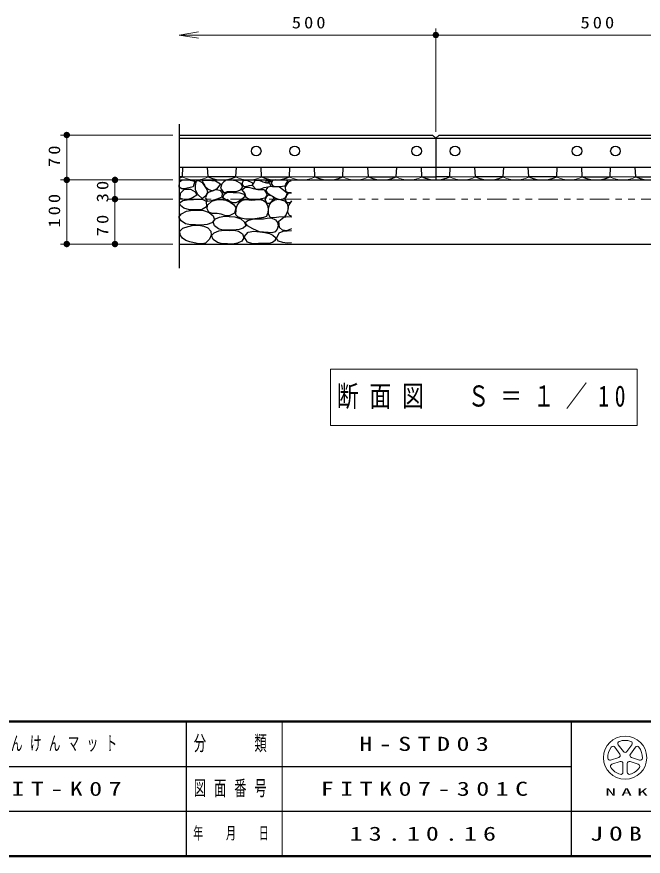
# Model space of a CAD drawing. Units: millimetres on the paper, with parts at other scales. Extents: x 55 to 420, y -5 to 257.
# Drawn here: x 263.6 to 361.3, y 0 to 130.9 of the extents above; entities that cross this region are included whole.
import ezdxf

# ---------------------------------------------------------------- set-up
doc = ezdxf.new("R2010")
doc.units = ezdxf.units.MM
doc.linetypes.add('USER3', pattern=[8, 3, -1, 1, -1, 1, -1])
doc.layers.add('LY_1', color=7, linetype='Continuous', lineweight=13)
doc.layers.add('LY_4', color=7, linetype='Continuous', lineweight=13)
doc.layers.add('LY_5', color=7, linetype='Continuous')
doc.styles.add('ＭＳ ゴシック', font='')
doc.styles.get('ＭＳ ゴシック').set_extended_font_data('MS Gothic')

# ---------------------------------------------------------------- blocks, each defined once
blk = doc.blocks.new('filled_dot')
at = {"color": 0, "linetype": 'Continuous', "lineweight": -2, "const_width": 1.25}
blk.add_lwpolyline([(-0.625, 0, 1), (0.625, 0, 1)], format="xyb", close=True, dxfattribs=at)
blk = doc.blocks.new('open_arrow')
at = {"color": 0, "linetype": 'Continuous', "lineweight": -2}
blk.add_lwpolyline([(7.5, 1.25), (0, 0), (7.5, -1.25)], dxfattribs=at)

msp = doc.modelspace()

# ---------------------------------------------------------------- linework, layer by layer
at = {"layer": 'LY_1'}
for p, q in [((328.927, 112.958), (328.927, 129.054)), ((288.927, 128.054), (328.927, 128.054)), ((328.927, 128.054), (378.927, 128.054)), ((287.927, 112.458), (270.399, 112.458)), ((271.399, 105.458), (271.399, 112.458)), ((287.927, 105.458), (270.399, 105.458)), ((271.399, 95.458), (271.399, 105.458)), ((278.913, 102.458), (278.913, 105.458)), ((293.422, 105.958), (289.431, 105.958)), ((301.755, 105.958), (297.765, 105.958)), ((306.098, 105.958), (310.089, 105.958)), ((314.431, 105.958), (318.422, 105.958)), ((322.765, 105.958), (326.755, 105.958)), ((335.089, 105.958), (331.098, 105.958)), ((343.422, 105.958), (339.431, 105.958)), ((351.755, 105.958), (347.765, 105.958)), ((356.098, 105.958), (360.089, 105.958)), ((287.927, 102.458), (277.913, 102.458)), ((278.913, 95.458), (278.913, 102.458)), ((287.927, 95.458), (270.399, 95.458)), ((312.527, 75.962), (312.527, 67.162)), ((360.327, 75.962), (312.527, 75.962)), ((360.327, 67.162), (360.327, 75.962)), ((312.527, 67.162), (360.327, 67.162))]:
    msp.add_line(p, q, dxfattribs=at)
at = {"layer": 'LY_1', "lineweight": 25}
for p, q in [((288.927, 114.168), (288.927, 91.718)), ((288.927, 112.458), (328.427, 112.458)), ((288.927, 111.958), (328.927, 111.958)), ((328.427, 112.458), (328.927, 111.958)), ((328.927, 111.958), (329.427, 112.458)), ((328.927, 111.958), (378.927, 111.958)), ((328.927, 111.958), (328.927, 107.458)), ((329.427, 112.458), (378.427, 112.458)), ((288.927, 107.458), (328.927, 107.458)), ((289.431, 105.96), (289.51, 107.458)), ((293.422, 105.96), (293.343, 107.458)), ((297.765, 105.96), (297.843, 107.458)), ((301.755, 105.96), (301.677, 107.458)), ((306.098, 105.96), (306.177, 107.458)), ((310.088, 105.96), (310.01, 107.458)), ((314.431, 105.96), (314.51, 107.458)), ((318.422, 105.96), (318.343, 107.458)), ((322.765, 105.96), (322.843, 107.458)), ((326.755, 105.96), (326.677, 107.458)), ((328.927, 107.458), (378.927, 107.458)), ((328.927, 107.458), (328.927, 105.458)), ((331.098, 105.96), (331.177, 107.458)), ((335.088, 105.96), (335.01, 107.458)), ((339.431, 105.96), (339.51, 107.458)), ((343.422, 105.96), (343.343, 107.458)), ((347.765, 105.96), (347.843, 107.458)), ((351.755, 105.96), (351.677, 107.458)), ((356.098, 105.96), (356.177, 107.458)), ((360.088, 105.96), (360.01, 107.458)), ((289.431, 105.958), (288.927, 105.958)), ((288.927, 105.458), (378.927, 105.458)), ((297.765, 105.958), (293.422, 105.958)), ((301.755, 105.958), (306.098, 105.958)), ((310.089, 105.958), (314.431, 105.958)), ((318.422, 105.958), (322.765, 105.958)), ((326.755, 105.958), (328.927, 105.958)), ((331.098, 105.958), (328.927, 105.958)), ((339.431, 105.958), (335.089, 105.958)), ((347.765, 105.958), (343.422, 105.958)), ((351.755, 105.958), (356.098, 105.958)), ((360.089, 105.958), (364.431, 105.958)), ((288.927, 95.458), (378.927, 95.458))]:
    msp.add_line(p, q, dxfattribs=at)
at = {"layer": 'LY_1', "linetype": 'USER3'}
msp.add_line((288.927, 102.458), (378.927, 102.458), dxfattribs=at)
at = {"layer": 'LY_1', "lineweight": 25}
for points in [[(289.922, 104.061), (289.348, 104.061), (288.946, 104.348), (288.975, 105.152), (289.406, 105.468), (289.987, 105.497), (290.64, 105.41), (291.358, 105.267), (291.099, 104.377), (290.439, 104.205), (289.463, 104.004)], [(292.564, 102.511), (291.846, 103.2), (291.473, 103.918), (291.444, 104.607), (291.616, 105.296), (291.932, 105.353), (292.503, 105.04), (292.937, 104.434), (293.237, 103.956), (293.339, 103.487), (293.023, 102.941), (292.564, 102.568)], [(292.965, 104.549), (292.564, 105.209), (292.736, 105.439), (293.454, 105.41), (294.018, 105.377), (294.602, 105.324), (295.348, 104.836), (294.774, 104.09), (294.114, 103.717), (293.482, 103.975), (292.965, 104.434)], [(296.296, 105.468), (295.865, 105.152), (295.578, 104.865), (295.377, 104.147), (295.865, 103.458), (296.468, 103.63), (297.148, 103.671), (297.875, 103.659), (298.502, 103.885), (298.822, 104.319), (298.535, 104.894), (297.731, 105.324), (296.956, 105.439), (296.324, 105.439)], [(299.482, 104.377), (299.023, 104.434), (298.736, 104.865), (298.966, 105.41), (299.482, 105.41), (300.372, 105.008), (300.286, 104.607), (299.798, 104.52), (299.511, 104.406), (299.396, 104.406)], [(300.86, 104.032), (300.372, 104.578), (300.487, 104.922), (300.774, 105.353), (301.377, 105.41), (301.971, 105.156), (302.554, 105.008), (303.014, 105.008), (303.214, 104.434), (302.813, 104.348), (302.124, 104.205), (301.578, 104.032), (301.033, 103.946), (300.946, 103.975)], [(302.497, 105.066), (302.497, 105.41), (303.272, 105.267), (303.071, 105.095), (302.87, 105.123), (302.698, 105.123)], [(303.903, 105.468), (303.444, 105.382), (303.301, 105.123), (303.301, 104.808), (303.502, 104.52), (303.875, 104.434), (304.621, 104.434), (305.454, 104.52), (305.569, 104.779), (305.856, 105.238), (305.655, 105.439), (304.736, 105.41), (303.875, 105.41)], [(306.401, 105.267), (305.942, 105.181), (305.683, 104.779), (305.454, 104.377), (305.511, 103.745), (305.77, 103.544), (306.085, 103.487), (306.372, 103.516)], [(289.894, 102.339), (289.09, 102.54), (289.118, 103.372), (289.744, 103.993), (290.669, 104.032), (291.439, 103.596), (291.674, 103.056), (291.013, 102.683), (290.442, 102.468), (289.894, 102.31)], [(293.999, 103.745), (293.597, 103.573), (293.31, 103.315), (293.023, 102.712), (293.281, 102.166), (294.028, 102.224), (294.832, 102.511), (295.635, 102.798), (295.664, 103.401), (295.406, 103.774), (294.745, 103.889), (294.233, 103.8), (293.769, 103.602)], [(296.382, 102.252), (295.75, 102.683), (295.951, 103.257), (296.439, 103.573), (297.358, 103.516), (297.831, 103.509), (298.363, 103.458), (298.983, 103.228), (299.224, 102.884), (298.908, 102.597), (298.277, 102.166), (297.76, 101.879), (297.329, 101.879), (296.813, 102.066), (296.382, 102.396)], [(299.942, 102.425), (299.368, 102.712), (299.167, 103.401), (298.707, 103.946), (298.822, 104.032), (299.167, 104.291), (299.762, 104.339), (300.45, 104.108), (301.176, 103.946), (302.152, 103.946), (302.612, 103.114), (302.267, 102.626), (301.779, 102.482), (301.262, 102.425), (300.774, 102.425), (300.085, 102.425), (299.97, 102.396)], [(303.214, 104.406), (302.755, 104.319), (302.439, 103.889), (302.64, 103.516), (302.985, 103.171), (303.473, 102.941), (303.875, 102.654), (304.478, 102.425), (305.109, 102.511), (305.626, 102.827), (305.741, 103.401), (305.052, 103.975), (304.564, 104.348), (303.99, 104.377), (303.444, 104.377), (303.272, 104.406)], [(306.2, 101.908), (305.827, 101.879), (305.626, 102.023), (305.368, 102.511), (305.54, 102.798), (305.942, 103.372), (306.43, 103.458)], [(297.753, 100.798), (297.978, 101.487), (298.303, 101.987), (298.745, 102.324), (299.428, 102.39), (300.163, 102.324), (300.78, 102.377), (301.396, 102.417), (301.938, 102.308), (302.395, 102.022), (302.744, 101.348), (302.802, 100.749), (302.698, 100.162)], [(303.071, 101.764), (302.698, 101.764), (302.525, 101.937), (302.325, 102.396), (302.583, 102.855), (302.87, 103.114), (303.358, 102.999), (303.674, 102.654), (303.53, 102.339), (303.214, 101.994), (303.014, 101.707)], [(306.451, 102.219), (305.931, 101.421), (305.832, 100.501), (306.08, 99.964), (306.402, 99.877)], [(297.753, 100.798), (297.676, 100.069), (298.012, 99.728), (298.536, 99.534), (299.327, 99.386), (300.07, 99.372), (300.723, 99.445), (301.396, 99.555), (302.116, 99.651), (302.581, 99.79), (302.698, 100.162)], [(306.427, 97.83), (305.658, 97.501), (305.034, 97.622), (304.543, 98.056), (304.469, 99.044), (305.237, 99.652), (305.851, 99.741), (306.476, 99.704)], [(306.427, 95.645), (305.77, 95.605), (305.064, 95.679), (304.43, 95.916), (304.073, 96.339), (304.519, 97.206), (305.112, 97.447), (305.758, 97.501), (306.427, 97.553)]]:
    msp.add_lwpolyline(points, dxfattribs=at)
for points in [[(291.46, 100.814), (290.538, 100.767), (289.627, 101.056), (289.153, 101.463), (288.958, 101.889), (289.514, 102.268), (290.519, 102.392), (291.142, 102.42), (291.733, 102.444), (292.528, 102.454), (293.145, 102.167), (293.17, 101.247), (292.427, 100.796)], [(296.044, 99.894), (295.472, 100.104), (294.855, 100.224), (294.137, 100.234), (293.542, 100.432), (293.289, 100.945), (293.343, 101.542), (294.037, 102.132), (294.751, 102.359), (295.474, 102.409), (296.188, 102.283), (296.887, 101.993), (297.409, 101.643), (297.729, 101.161), (297.531, 100.259), (296.689, 99.842)], [(305.361, 99.721), (304.444, 99.652), (303.723, 99.529), (303.131, 99.617), (302.851, 100.148), (302.834, 100.9), (302.986, 101.561), (303.329, 102.062), (303.839, 102.347), (304.444, 102.444), (305.336, 102.184), (305.736, 101.718), (305.906, 101.126), (305.824, 100.577), (305.584, 100.068)], [(291.46, 98.472), (290.708, 98.458), (289.924, 98.628), (289.21, 99.063), (288.883, 99.634), (289.274, 100.193), (290.073, 100.588), (290.994, 100.765), (291.857, 100.762), (292.735, 100.689), (293.616, 100.363), (294.222, 99.832), (294.434, 99.235), (294.016, 98.781), (293.269, 98.507), (292.323, 98.407)], [(296.391, 97.639), (295.704, 97.629), (295.028, 97.813), (294.443, 98.3), (294.235, 98.906), (294.578, 99.369), (295.202, 99.669), (295.961, 99.788), (296.689, 99.773), (297.619, 99.715), (298.547, 99.374), (299.112, 98.857), (299.29, 98.299), (298.916, 97.94), (298.274, 97.726), (297.285, 97.607)], [(301.435, 97.381), (300.95, 97.567), (300.403, 97.811), (299.579, 98.293), (299.231, 98.807), (299.634, 99.124), (300.347, 99.314), (301.244, 99.377), (302.049, 99.412), (302.64, 99.517), (303.248, 99.549), (303.945, 99.256), (304.238, 98.839), (304.336, 98.318), (304.215, 97.767), (303.89, 97.362), (303.369, 97.215), (302.774, 97.244), (302.088, 97.313)], [(291.981, 95.506), (291.272, 95.65), (290.568, 95.818), (289.98, 96.017), (289.453, 96.373), (289.084, 96.91), (289.007, 97.466), (289.495, 97.944), (290.32, 98.212), (291.174, 98.382), (291.963, 98.415), (292.749, 98.264), (293.395, 97.965), (293.839, 97.483), (293.902, 96.853), (293.666, 96.2), (293.021, 95.575), (292.523, 95.48)], [(296.466, 95.488), (295.697, 95.497), (294.905, 95.714), (294.23, 96.191), (293.963, 96.772), (294.354, 97.23), (295.078, 97.517), (295.975, 97.608), (296.812, 97.587), (297.489, 97.603), (298.175, 97.465), (298.775, 97.026), (299.018, 96.442), (298.683, 95.924), (298.027, 95.575), (297.229, 95.442)], [(303.945, 96.502), (303.862, 96.034), (303.466, 95.707), (302.885, 95.565), (302.071, 95.52), (301.295, 95.526), (300.426, 95.515), (299.594, 95.76), (299.064, 96.561), (299.65, 97.284), (300.562, 97.454), (301.519, 97.342), (302.298, 97.283), (303.025, 97.127), (303.5, 96.856)]]:
    msp.add_lwpolyline(points, close=True, dxfattribs=at)
for centre in [(300.927, 109.958), (306.927, 109.958), (325.927, 109.958), (331.927, 109.958), (350.927, 109.958), (356.927, 109.958)]:
    msp.add_circle(centre, 0.75, dxfattribs=at)
for centre, start, end in [((287.26, 110.405), 289.68792, 296.03639), ((295.593, 110.405), 243.96361, 296.03639), ((303.927, 110.405), 243.96361, 296.03639), ((312.26, 110.405), 243.96361, 296.03639), ((320.593, 110.405), 243.96361, 296.03639), ((328.927, 110.405), 243.96361, 270), ((328.927, 110.405), 270, 296.03639), ((337.26, 110.405), 243.96361, 296.03639), ((345.593, 110.405), 243.96361, 296.03639), ((353.927, 110.405), 243.96361, 296.03639), ((362.26, 110.405), 243.96361, 296.03639)]:
    msp.add_arc(centre, 4.947, start, end, dxfattribs=at)
at = {"layer": 'LY_1'}
for centre in [(291.427, 110.405), (299.76, 110.405), (308.093, 110.405), (316.427, 110.405), (324.76, 110.405), (333.093, 110.405), (341.427, 110.405), (349.76, 110.405), (358.093, 110.405)]:
    msp.add_arc(centre, 4.947, 245.09463, 294.90537, dxfattribs=at)
at = {"layer": 'LY_4', "lineweight": 50}
for p, q in [((55, 21), (420, 21)), ((55, 0), (420, 0))]:
    msp.add_line(p, q, dxfattribs=at)
at = {"layer": 'LY_4', "lineweight": 25}
for p, q in [((290, 21), (290, 0)), ((350, 21), (350, 0)), ((237.5, 14), (350, 14)), ((182.5, 7), (420, 7))]:
    msp.add_line(p, q, dxfattribs=at)
at = {"layer": 'LY_4'}
for p, q in [((305, 21), (305, 0)), ((357.371, 17.393), (358.156, 16.313)), ((358.702, 16.313), (359.487, 17.393)), ((357.61, 15.917), (356.825, 16.997)), ((360.033, 16.997), (359.248, 15.917)), ((356.172, 14.985), (357.441, 15.397)), ((357.65, 14.755), (356.38, 14.343)), ((358.092, 13.099), (358.092, 14.434)), ((358.767, 14.434), (358.767, 13.099)), ((360.478, 14.343), (359.208, 14.755)), ((359.417, 15.397), (360.687, 14.985))]:
    msp.add_line(p, q, dxfattribs=at)
msp.add_circle((358.429, 15.363), 3.375, dxfattribs=at)
for centre, radius, start, end in [((356.552, 16.798), 0.338, 35.99999, 142.60154), ((357.644, 17.592), 0.338, 109.39847, 215.99997), ((358.429, 15.363), 2.7, 70.60155, 109.39847), ((359.214, 17.592), 0.338, 324, 70.60155), ((360.306, 16.798), 0.338, 37.39846, 143.99995), ((358.429, 15.363), 2.7, 142.60154, 181.39846), ((357.337, 15.718), 0.338, 287.99998, 35.99999), ((358.429, 16.512), 0.338, 215.99998, 324), ((359.521, 15.718), 0.338, 143.99996, 251.99999), ((358.429, 15.363), 2.7, 358.60155, 37.39847), ((356.067, 15.306), 0.338, 181.39848, 287.99997), ((357.754, 14.434), 0.338, 359.99997, 107.99999), ((359.104, 14.434), 0.338, 71.99997, 179.99999), ((360.791, 15.306), 0.338, 252.00001, 358.60156), ((356.484, 14.022), 0.338, 107.99999, 214.60154), ((358.429, 15.363), 2.7, 214.60156, 253.39848), ((357.754, 13.099), 0.338, 253.39847, 359.99997), ((359.104, 13.099), 0.338, 179.99999, 286.60154), ((358.429, 15.363), 2.7, 286.60155, 325.39847), ((360.374, 14.022), 0.338, 325.39847, 71.99996)]:
    msp.add_arc(centre, radius, start, end, dxfattribs=at)

# ---------------------------------------------------------------- block references
at = {"layer": 'LY_1', "xscale": 0.4, "yscale": 0.4}
msp.add_blockref('open_arrow', (288.927, 128.054), dxfattribs=at)
for p, rotation in [((328.927, 128.054), 180), ((271.399, 112.458), 270), ((271.399, 105.458), 270), ((278.913, 105.458), 270), ((278.913, 102.458), 90), ((278.913, 102.458), 270), ((271.399, 95.458), 90), ((278.913, 95.458), 90)]:
    msp.add_blockref('filled_dot', p, dxfattribs=dict(at, rotation=rotation))

# ---------------------------------------------------------------- texts
at = {"layer": 'LY_1', "style": 'ＭＳ ゴシック'}
for s, insert, char_height, attachment_point in [('\\T1.33;\\W1.15;500', (309.343, 129.054), 1.833, 8), ('\\T1.33;\\W1.15;500', (354.343, 129.054), 1.833, 8), ('\\T1.51;\\W0.75;断面図\u3000Ｓ＝１／10', (336.427, 71.562), 3.299, 5)]:
    msp.add_mtext(s, dxfattribs=dict(at, insert=insert, char_height=char_height, attachment_point=attachment_point))
at = {"layer": 'LY_1', "char_height": 1.833, "attachment_point": 8, "rotation": 90, "style": 'ＭＳ ゴシック'}
for s, insert in [('\\T1.34;\\W1.15;70', (270.399, 109.386)), ('\\T1.34;\\W1.15;30', (277.913, 103.881)), ('\\T1.33;\\W1.15;100', (270.399, 100.887)), ('\\T1.34;\\W1.15;70', (277.913, 98.591))]:
    msp.add_mtext(s, dxfattribs=dict(at, insert=insert))
at = {"layer": 'LY_4', "attachment_point": 5, "style": 'ＭＳ ゴシック'}
for s, insert, char_height in [('\\T1.64;\\W0.6;分\u3000\u3000類', (297.5, 17.5), 2.346), ('\\T1.64;\\W0.6;図面番号', (297.5, 10.5), 2.346), ('\\T1.5;\\W2.2;NAKAMURA\\~MFG.CORPORATION', (385, 10), 1.1), ('\\T1.64;\\W0.6;年\u3000月\u3000日', (297.5, 3.5), 1.906), ('\\T1.5;\\W1.35;JOB', (357.5, 3.5), 2.199)]:
    msp.add_mtext(s, dxfattribs=dict(at, insert=insert, char_height=char_height))
at = {"layer": 'LY_5', "char_height": 2.199, "attachment_point": 4, "style": 'ＭＳ ゴシック'}
for s, insert in [('\\T1.64;\\W0.6;けんけんマット', (259.75, 17.5)), ('\\T1.5;\\W1.35;H-STD03', (317, 17.5)), ('\\T1.5;\\W1.35;FIT-K07', (259.75, 10.5)), ('\\T1.5;\\W1.35;FITK07-301C', (311, 10.5)), ('\\T1.47;\\W1.35;13.10.16', (315.5, 3.5))]:
    msp.add_mtext(s, dxfattribs=dict(at, insert=insert))

doc.saveas('drawing.dxf')
